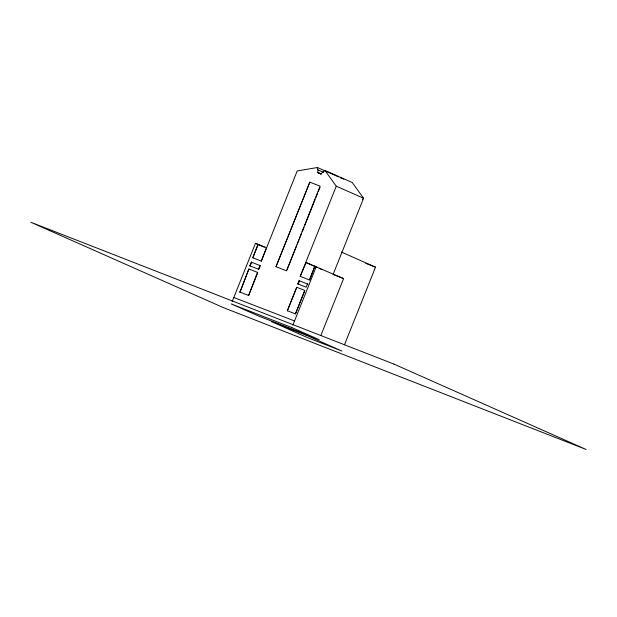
<?xml version="1.0" encoding="UTF-8"?>
<svg xmlns="http://www.w3.org/2000/svg" width="617" height="617" viewBox="0 0 617 617"><rect width="100%" height="100%" fill="white"/><g stroke="black" fill="none" stroke-linecap="round" stroke-linejoin="round"><path stroke-width="0.93" d="M333.08 274.48L363.575 198.25L352.253 182.524L324.943 170.454L320.693 173.878L317.578 172.444L318.033 169.937L317.377 169.621L317.416 167.516L297.201 170.948L261.292 261.13L266.521 247.656M232.193 301.52L255.461 243.337L266.66 247.718M258.161 244.401L252.793 257.813L258.022 244.34M251.289 262.117L251.651 262.287L250.17 265.989L249.8 265.827L251.289 262.117L260.351 265.672M248.882 268.989L239.99 292.111L248.882 268.989L257.821 272.49M259.981 265.511L258.5 269.22L258.87 269.382L249.8 265.827M257.52 272.359L248.628 295.481L257.466 273.377M259.171 268.642L260.058 266.421M276 266.706L309.819 182.146L320.092 186.157L286.581 270.848L276 266.706L309.819 182.146M286.936 269.961L296.553 245.928M297.263 244.147L299.044 239.697M299.754 237.915L301.536 233.465M302.245 231.683L304.027 227.233M304.736 225.46L315.063 199.646M315.773 197.864L317.554 193.414M318.264 191.632L320.046 187.182M320.817 335.563L343.607 278.591L306.109 262.564L300.201 276.354L336.265 186.18L324.943 170.454M299.06 280.658L299.553 280.874L298.258 284.121L297.764 283.905L299.06 280.658L307.96 284.159M296.738 287.291L287.36 310.737L296.738 287.291L304.813 290.453L295.435 313.899L304.466 291.324M307.467 283.936L306.171 287.183L297.764 283.905M309.688 280.072L314.932 265.989L309.356 279.925L300.201 276.354M292.867 325.105L316.297 266.521M344.463 344.818L375.522 267.169L341.425 252.052M362.333 199.33L363.575 198.25L336.265 186.18M233.804 297.487L294.533 320.948M365.788 263.366L375.522 267.169M343.607 278.591L333.851 274.781M252.654 257.752L261.292 261.13M239.689 291.98L248.628 295.481M287.36 310.737L295.435 313.899M317.416 167.516L338.556 176.863M340.314 177.642L343.839 179.192M317.377 169.621L323.547 172.344M317.578 172.444L321.102 174.002M318.619 172.922L321.256 174.087M305.777 262.418L317.416 267.562M319.159 268.333L321.773 269.482M255.461 243.337L264.269 247.232M308.554 335.494L309.048 335.71M291.872 327.596L231.228 303.934L258.531 316.004L319.182 339.659L291.872 327.596M306.125 335.17L271.603 321.688L307.451 337.584L341.965 351.065L306.125 335.17M393.924 364.084L30.85 222.259L223.323 307.59L586.15 449.484L393.924 364.084"/></g></svg>
